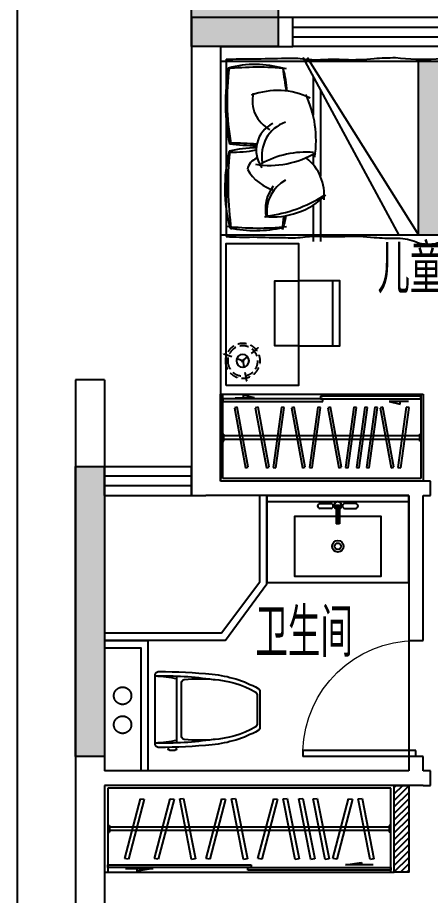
# Model space of a CAD drawing. Header units: millimetres. Extents: x -114775 to 99427, y -123028 to 12078.
# Drawn here: x 20574 to 23424, y 2844 to 8904 of the extents above; entities that cross this region are included whole.
import ezdxf

# ---------------------------------------------------------------- set-up
doc = ezdxf.new("R2010")
doc.units = ezdxf.units.MM
doc.header["$LTSCALE"] = 1000
for name, pattern in [('1', [0.375, 0.25, -0.125]), ('DASH', [0.35, 0.25, -0.1]), ('PS', [3200, 1500, -200, 1500])]:
    doc.linetypes.add(name, pattern=pattern)
doc.layers.get('0').update_dxf_attribs({"linetype": 'CONTINUOUS'})
doc.layers.get('Defpoints').update_dxf_attribs({"color": 6, "linetype": 'CONTINUOUS'})
for name, color, linetype in [('!PboFF-Lamps', 9, 'CONTINUOUS'), ('0p-洞填充', 1, 'CONTINUOUS'), ('A-Lvtry', 5, 'CONTINUOUS'), ('DIM', 3, 'CONTINUOUS'), ('P-Furniture(活动家具)', 134, 'CONTINUOUS'), ('P-Plumbing-fix(洁具)', 134, 'CONTINUOUS'), ('PS', 6, 'PS'), ('PUB_HATCH', 8, 'CONTINUOUS'), ('PUB_TEXT', 7, 'CONTINUOUS'), ('WALL', 2, 'CONTINUOUS'), ('WINDOW', 4, 'CONTINUOUS'), ('剪力墙', 6, 'CONTINUOUS'), ('家具', 8, 'CONTINUOUS')]:
    doc.layers.add(name, color=color, linetype=linetype)
doc.layers.add('A-FUR', color=8, linetype='CONTINUOUS', plot=False)
doc.styles.get("Standard").update_dxf_attribs({"font": 'tssdeng.shx', "bigfont": 'tssdchn.shx'})
doc.styles.add('ZZ', font='tssdeng.shx', dxfattribs={"width": 0.7, "bigfont": 'tssdchn.shx'})
doc.dimstyles.new('TSSD_100_100', dxfattribs={"dimtxt": 300, "dimasz": 100, "dimexe": 100, "dimexo": 250, "dimgap": 100, "dimtad": 1, "dimdec": 0, "dimzin": 0, "dimdsep": 46, "dimtxsty": 'ZZ', "dimblk": 'ARCHTICK', "dimcen": 0, "dimdle": 100, "dimclrd": 256, "dimclrt": 7, "dimadec": 0, "dimazin": 0, "dimtfac": 1, "dimtdec": 0, "dimtix": 1, "dimtmove": 2, "dimatfit": 3, "dimfxl": 0, "dimtolj": 1, "dimtzin": 0, "dimarcsym": 0})

# ---------------------------------------------------------------- blocks, each defined once
blk = doc.blocks.new('u5g')
at = {"color": 8, "linetype": 'DASH', "ltscale": 20}
for p, q in [((28966, -300), (28976, -300)), ((28976, -300), (28976, -350)), ((30641, -312.5), (28976, -312.5)), ((30651, -300), (30641, -300)), ((30641, -300), (30641, -350)), ((28966, -350), (28976, -350)), ((30641, -337.5), (28976, -337.5)), ((30651, -350), (30641, -350))]:
    blk.add_line(p, q, dxfattribs=at)
at = {"color": 8, "ltscale": 20}
for p, q in [((29071, -623), (29236.1, -623)), ((29236.1, -623), (29141.1, -641.9)), ((29141.1, -641.9), (29141.1, -623)), ((30380.9, -595), (30476, -576.1)), ((30546.1, -595), (30380.9, -595)), ((30476, -576.1), (30476, -595))]:
    blk.add_line(p, q, dxfattribs=at)
at = {"linetype": 'DASH', "ltscale": 20}
for points in [[(30671, 0), (28946, 0), (28946, -650), (30671, -650)], [(28966, -595), (29818.5, -595), (29818.5, -615), (28966, -615)], [(29798.5, -615), (30651, -615), (30651, -635), (29798.5, -635)]]:
    blk.add_lwpolyline(points, close=True, dxfattribs=at)
blk.add_lwpolyline([(30651, -650), (30651, -20), (28966, -20), (28966, -650)], dxfattribs=at)
at = {"color": 8, "linetype": 'DASH', "ltscale": 20}
for points in [[(29066.6, -547.7), (29160.1, -99.8), (29183.1, -104.6), (29089.6, -552.5)], [(29243.3, -547.7), (29336.9, -99.8), (29359.9, -104.6), (29266.3, -552.5)], [(29464.6, -554.1), (29393.8, -102.1), (29417, -98.4), (29487.8, -550.4)], [(29550.7, -547.7), (29644.2, -99.8), (29667.2, -104.6), (29573.7, -552.5)], [(29773.7, -554.1), (29702.9, -102.1), (29726.1, -98.4), (29796.9, -550.4)], [(29859.8, -547.7), (29953.3, -99.8), (29976.3, -104.6), (29882.8, -552.5)], [(30081.1, -554.1), (30010.3, -102.1), (30033.5, -98.4), (30104.3, -550.4)], [(30174.3, -554.1), (30103.5, -102.1), (30126.7, -98.4), (30197.5, -550.4)], [(30259.9, -554.1), (30189.1, -102.1), (30212.3, -98.4), (30283.1, -550.4)], [(30306, -547.7), (30399.5, -99.8), (30422.5, -104.6), (30329, -552.5)], [(30527.3, -554.1), (30456.5, -102.1), (30479.7, -98.4), (30550.5, -550.4)]]:
    blk.add_lwpolyline(points, close=True, dxfattribs=at)
blk = doc.blocks.new('$DorLib2D$00000001')
for p, q in [((0.45, 0.975), (0.5, 0.975)), ((0.45, 0), (0.45, 0.975)), ((0.5, 0), (0.5, 0.975)), ((0.5, 0), (0.45, 0))]:
    blk.add_line(p, q)
at = {"lineweight": 13}
blk.add_arc((0.475, 0), 0.975, 91.46928, 180, dxfattribs=at)
blk = doc.blocks.new('$TCHSYS$WIN2D')
for p, q in [((-0.5, 0.5), (0.5, 0.5)), ((-0.5, 0.5), (-0.5, -0.5)), ((0.5, 0.5), (0.5, -0.5)), ((0.5, 0.1667), (-0.5, 0.1667)), ((0.5, -0.1667), (-0.5, -0.1667)), ((-0.5, -0.5), (0.5, -0.5))]:
    blk.add_line(p, q)
blk = doc.blocks.new('!pboFF-Reading lamp-H_W_L-T-01')
at = {"linetype": '1', "ltscale": 0.2}
blk.add_wipeout([(-78.8, -61.6), (-75.8, -65.2), (-74.1, -67.1), (-71.9, -69.5), (-70.1, -71.3), (-67.4, -73.9), (-65.5, -75.5), (-63.7, -77.1), (-54.2, -84), (-54.2, -84), (-40.3, -91.5), (-33.3, -94.3), (-25.5, -96.7), (-18, -98.4), (-9.2, -99.6), (0, -100), (7.1, -99.7), (17.7, -98.4), (26.7, -96.4), (34.7, -93.8), (42.5, -90.5), (50.8, -86.1), (58.1, -81.4), (69.1, -72.3), (74.8, -66.4), (79.3, -61), (85.6, -51.7), (92.7, -37.5), (95.8, -28.6), (97.4, -22.7), (99.6, -9.4), (100, 0), (99.5, 9.8), (97.8, 20.9), (95.5, 29.8), (92.5, 38.1), (89.1, 45.4), (79.4, 60.8), (68.7, 72.6), (61.2, 79.1), (50.8, 86.1), (36.9, 92.9), (28.1, 96), (16.5, 98.6), (9.6, 99.5), (-13.9, 99), (-21.4, 97.7), (-21.4, 97.7), (-32.7, 94.5), (-40.5, 91.4), (-49, 87.2), (-54.1, 84.1), (-62.7, 77.9), (-77, 63.8), (-82.8, 56), (-87, 49.3), (-90.6, 42.3), (-94.5, 32.8), (-97.9, 20.6), (-99.7, 7.4), (-100, 0), (-99.3, -12), (-98.4, -18), (-96.4, -26.5), (-93.7, -35), (-89.1, -45.4)], dxfattribs=at).dxf.layer = '家具'
at = {"layer": '!PboFF-Lamps'}
blk.add_circle((0, 0), 36.7, dxfattribs=at)
at = {"layer": '家具', "linetype": '1', "ltscale": 0.2}
for p, q in [((4.4, -7.7), (-62, 107.4)), ((4.4, 7.7), (-61.5, -106.5)), ((-8.9, 0), (123.2, 0))]:
    blk.add_line(p, q, dxfattribs=at)
at = {"layer": '家具', "const_width": 4.44}
for points in [[(-47.8, 82.8), (-61.4, 106.3)], [(94.8, 0), (121.9, 0)], [(-47.3, -81.9), (-60.8, -105.4)]]:
    blk.add_lwpolyline(points, dxfattribs=at)
at = {"layer": '家具', "linetype": '1', "ltscale": 0.2}
for radius in [100, 86.7]:
    blk.add_circle((0, 0), radius, dxfattribs=at)
blk = doc.blocks.new('_ArchTick')
at = {"color": 0, "linetype": 'ByBlock', "const_width": 0.4}
blk.add_lwpolyline([(-0.5, -0.5), (0.5, 0.5)], dxfattribs=at)
blk = doc.blocks.new('*D55')
at = {"layer": 'Defpoints', "color": 0}
for p in [(21773.9, 9674.8), (21773.9, 8804.2), (24373.9, 8804.2)]:
    blk.add_point(p, dxfattribs=at)
at = {"layer": 'DIM', "color": 0, "lineweight": -2}
for p, q in [((21773.9, 9054.2), (21773.9, 9774.8)), ((24373.9, 9054.2), (24373.9, 9774.8))]:
    blk.add_line(p, q, dxfattribs=at)
at = {"layer": 'DIM', "lineweight": -2}
blk.add_line((24473.9, 9674.8), (21673.9, 9674.8), dxfattribs=at)
at = {"layer": 'DIM', "lineweight": -2, "xscale": 100, "yscale": 100, "zscale": 100, "rotation": 180}
blk.add_blockref('_ArchTick', (21773.9, 9674.8), dxfattribs=at)
at = {"layer": 'DIM', "lineweight": -2, "xscale": 100, "yscale": 100, "zscale": 100}
blk.add_blockref('_ArchTick', (24373.9, 9674.8), dxfattribs=at)
at = {"layer": 'DIM', "color": 7, "insert": (23073.9, 9924.8), "char_height": 300, "attachment_point": 5, "style": 'ZZ'}
blk.add_mtext('\\A1;2600', dxfattribs=at)
blk = doc.blocks.new('A$C7FA7227F')
at = {"layer": 'P-Plumbing-fix(洁具)'}
for p, q in [((499.4, 723), (25, 723)), ((138.3, 0), (386, 0))]:
    blk.add_line(p, q, dxfattribs=at)
at = {"layer": 'P-Plumbing-fix(洁具)', "color": 251}
for p, q in [((524.5, 634.1), (533.1, 634.1)), ((543.1, 624.1), (543.1, 585.4)), ((493, 573), (31.4, 573)), ((533.1, 575.4), (523.1, 575.4)), ((449.1, 540.3), (75.2, 540.3)), ((161.5, 20), (362.9, 20))]:
    blk.add_line(p, q, dxfattribs=at)
at = {"layer": 'P-Plumbing-fix(洁具)'}
for centre, radius, start, end in [((25, 698), 25, 90, 183.05613), ((3518.4, 690.1), 3518.4, 179.89353, 185.87274), ((499.4, 698), 25, 356.94387, 90), ((-2994.1, 690.1), 3518.4, 354.12726, 0.10647), ((849, 412.9), 834.6, 185.69246, 208.65747), ((-324.6, 412.9), 834.6, 331.34253, 354.30754), ((138.3, 25), 25, 209.6173, 270), ((386, 25), 25, 270, 330.3827)]:
    blk.add_arc(centre, radius, start, end, dxfattribs=at)
at = {"layer": 'P-Plumbing-fix(洁具)', "color": 251}
for centre, radius, start, end in [((2298.1, 659.6), 2268.4, 178.39774, 188.51111), ((849.6, 747.3), 819.4, 181.69606, 192.27861), ((-1773.7, 659.6), 2268.4, 351.48889, 1.60226), ((-325.2, 747.3), 819.4, 347.72139, 358.30394), ((533.1, 624.1), 10, 0, 90), ((533.1, 585.4), 10, 270, 0), ((1107, 418.3), 1056.9, 174.35067, 185.89522), ((75.2, 520.3), 20, 90, 174.35067), ((449.1, 520.3), 20, 5.64933, 90), ((-582.7, 418.3), 1056.9, 354.10478, 5.64933), ((735.4, 364.4), 681.8, 183.62405, 209.09943), ((-211, 364.4), 681.8, 330.90057, 356.37595), ((161.5, 45), 25, 209.09943, 270), ((362.9, 45), 25, 270, 330.90057)]:
    blk.add_arc(centre, radius, start, end, dxfattribs=at)
blk = doc.blocks.new('A$C775F19E5')
at = {"layer": 'P-Plumbing-fix(洁具)', "color": 134}
for p, q in [((-1089.3, 600), (-1089.3, 0)), ((-1089.3, 600), (-110.7, 600)), ((-110.7, 0), (-110.7, 600)), ((-1089.3, 0), (-110.7, 0))]:
    blk.add_line(p, q, dxfattribs=at)
at = {"layer": 'P-Plumbing-fix(洁具)', "color": 251}
for p, q in [((-1089.3, 560), (-110.7, 560)), ((-723.3, 544.6, 16), (-648.2, 544.6, 16)), ((-648.2, 512.1, 16), (-723.3, 512.1, 16)), ((-612.5, 533.8, 16), (-612.5, 425.1, 16)), ((-612.5, 533.8, 16), (-587.5, 533.8, 16)), ((-610, 533.8, 16), (-610, 509, 16)), ((-610, 509, 16), (-610, 425.1, 16)), ((-600, 533.8, 16), (-600, 425.1, 16)), ((-600, 524.1, 16), (-600, 425.1, 16)), ((-590, 533.8, 16), (-590, 404.1, 16)), ((-587.5, 533.8, 16), (-587.5, 425.1, 16)), ((-476.7, 544.6, 16), (-551.8, 544.6, 16)), ((-551.8, 512.1, 16), (-476.7, 512.1, 16)), ((-587.5, 425.1, 16), (-612.5, 425.1, 16)), ((-611.5, 425.1, 16), (-611.5, 424.1, 16)), ((-588.5, 425.1, 16), (-588.5, 424.1, 16)), ((-612.5, 424.1, 16), (-612.5, 404.1, 16)), ((-587.5, 424.1, 16), (-612.5, 424.1, 16)), ((-587.5, 404.1, 16), (-612.5, 404.1, 16)), ((-610, 424.1, 16), (-610, 404.1, 16)), ((-600, 424.1, 16), (-600, 404.1, 16)), ((-600, 424.1, 16), (-600, 404.1, 16)), ((-590, 424.1, 16), (-590, 404.1, 16)), ((-587.5, 424.1, 16), (-587.5, 404.1, 16))]:
    blk.add_line(p, q, dxfattribs=at)
at = {"layer": 'P-Plumbing-fix(洁具)', "color": 134}
blk.add_lwpolyline([(-612.5, 455), (-900, 455), (-900, 45), (-300, 45), (-300, 455), (-587.5, 455)], dxfattribs=at)
at = {"layer": 'P-Plumbing-fix(洁具)', "color": 251}
for radius in [40, 40, 22.5]:
    blk.add_circle((-600, 250), radius, dxfattribs=at)
for centre, radius, start, end in [((-600, 533, 12.8), 26, 292.61987, 247.38014), ((-600, 533, 12.8), 24.5, 295.31939, 245.92542), ((-600, 533, 12.8), 23.7, 295.31939, 245.92542), ((-723.3, 528.3, 16), 16.2, 90, 270), ((-648.2, 528.3, 16), 16.2, 270, 90), ((-551.8, 528.3, 16), 16.2, 90, 270), ((-476.7, 528.3, 16), 16.2, 270, 90)]:
    blk.add_arc(centre, radius, start, end, dxfattribs=at)
blk = doc.blocks.new('A$C14777907')
at = {"layer": 'P-Furniture(活动家具)'}
h = blk.add_hatch(dxfattribs=at)
h.set_pattern_fill('AR-SAND', color=250, scale=0.5, style=0)
h.paths.add_polyline_path([(-546.9, 316.1), (-546.9, -5.9), (653.1, -5.9), (653.1, 316.1)])
blk.add_line((665.3, 1643), (-559.2, 1643), dxfattribs=at)
at = {"layer": 'P-Furniture(活动家具)', "color": 251}
for p, q in [((-546.9, 1677.6), (-546.9, -510.8)), ((653.1, 1677.6), (653.1, -510.8)), ((677.6, 1114.1), (-550, 450.1)), ((-341.9, 1043), (-592.9, 1043)), ((677.6, 1084.6), (-546.9, 316.1)), ((10.9, 1043), (-61.4, 1043)), ((548.8, 1043), (279.5, 1043)), ((-306.2, 993), (-592.9, 993)), ((456.2, 993), (-141.8, 993)), ((-546.9, 316.1), (653.1, 316.1)), ((-560.1, -5.9), (653.1, -5.9)), ((54.1, -457), (-592.9, -457)), ((686.8, -457), (54.1, -457))]:
    blk.add_line(p, q, dxfattribs=at)
at = {"layer": 'P-Furniture(活动家具)'}
for points in [[(-559.2, 1643, 0.015145), (-561.6, 1457.8, 0.00267), (-566.3, 1232.8, 0.058958), (-559.7, 1098, -0.038458), (-557.2, 976.2, 0.025508), (-557.2, 824.4, -0.039412), (-564.9, 621.7, 0.016498), (-570.4, 474, -0.095063), (-589.9, 343.7, 0.129887), (-610.3, 249.3, 0.123513), (-589.3, 151, -0.132991), (-566.3, 45.8, -0.041346), (-561.8, -142.7, 0.014819), (-568.4, -369.3, -0.211134), (-585, -409.6, 0.329446), (-601.7, -532.5, 0.37589), (-528.7, -565.2, 0.122432), (-475.2, -524.5, -0.342539), (-413.7, -504.4, 0.141351), (-284.9, -502, -0.036442), (-152.1, -487.1, -0.036947), (-16.4, -489.1, 0.022047), (54.1, -488.1, -0.02246)], [(665.3, 1643, -0.015145), (667.7, 1457.8, -0.00267), (672.4, 1232.8, -0.058958), (665.9, 1098, 0.038458), (663.3, 976.2, -0.025508), (663.3, 824.4, 0.039412), (671, 621.7, -0.016498), (676.5, 474, 0.037552), (667.2, 193.7, -0.045167), (672.4, 8, 0.051681), (667.9, -142.7, -0.014819), (674.5, -369.3, 0.211134), (691.1, -409.6, -0.329446), (707.8, -532.5, -0.367495), (632.8, -565.2, -0.123892), (580.3, -524.5, 0.358288), (521.8, -504.4, -0.141351), (393, -502, 0.036442), (260.2, -487.1, 0.036947), (124.6, -489.1, -0.022047), (54.1, -488.1, 0.02316)]]:
    blk.add_lwpolyline(points, format="xyb", dxfattribs=at)
at = {"layer": 'P-Furniture(活动家具)', "color": 251}
for centre, radius, start, end in [((1430.1, 1422.9), 1929.9, 173.60879, 185.83391), ((-223.4, 547.9), 1104.5, 76.75454, 104.44305), ((360.2, 233.3), 1414.7, 80.05286, 101.34071), ((385.7, -92.7), 1729.7, 82.696, 99.95821), ((-1319.7, 1422.9), 1929.9, 354.16609, 6.39121), ((365.4, 1440.3), 882.2, 168.41669, 192.50944), ((-202.1, -493.4), 2123.6, 83.88283, 98.3309), ((800, 1593.1), 776.2, 178.15349, 191.67645), ((-710.9, 1434.7), 764.1, 0.05119, 14.26694), ((1633.7, 1420.2), 1564.6, 172.65046, 179.51242), ((-2949, 1639.8), 3035.7, 356.06735, 359.45452), ((-39, 1443.9), 669, 343.0859, 15.86119), ((65.9, 1222.4), 317.9, 120.2878, 164.59824), ((-116.8, 1393.5), 105.8, 21.67931, 77.8243), ((379.3, 1237.4), 224.7, 76.50973, 152.29583), ((-55, 1289.3), 504.7, 333.49737, 20.69743), ((37.4, 1231.1), 204.9, 26.15787, 125.83294), ((547.7, 1343), 615, 170.80231, 211.34581), ((-624.7, 1087), 649.1, 355.85031, 28.95445), ((-0.7, 1153), 244.5, 19.16577, 101.95874), ((-367.8, 1118.9), 253.6, 51.91879, 103.67035), ((106.6, 1325.2), 529.9, 174.18704, 224.47313), ((496.5, 1468.1), 918.9, 186.69659, 212.61963), ((-386.8, 1118.3), 245, 27.99994, 96.84592), ((-356.5, 1625.4), 401.2, 247.48899, 261.69991), ((-514.8, 711.2), 543.6, 79.67694, 89.50551), ((420.2, 1855.3), 632.4, 272.28267, 286.61757), ((1321, -4098.5), 5398.7, 97.65435, 99.32678), ((107.1, 1764.1), 741.4, 260.93942, 295.21906), ((-273.3, 1294.1), 328.6, 264.31868, 321.27219)]:
    blk.add_arc(centre, radius, start, end, dxfattribs=at)

msp = doc.modelspace()

# ---------------------------------------------------------------- hatches: boundary and pattern name
at = {"layer": '0p-洞填充'}
h = msp.add_hatch(dxfattribs=at)
h.set_pattern_fill('ANSI31', color=256, scale=10)
h.set_pattern_definition([(45, (-2386962.082, -1062695.172), (-22.4506403, 22.4506403), [])])
h.paths.add_polyline_path([(23173.9, 3004.2), (23273.7, 3004.2), (23273.7, 3604.2), (23173.9, 3604.2)])
at = {"layer": 'PUB_HATCH'}
for points in [[(21773.9, 9104.2), (22373.9, 9104.2), (22373.9, 8704.2), (21773.9, 8704.2)], [(20973.9, 5804.2), (21173.9, 5804.2), (21173.9, 3804.2), (20973.9, 3804.2), (20973.9, 5604.2)]]:
    msp.add_hatch(color=256, dxfattribs=at).paths.add_polyline_path(points)

# ---------------------------------------------------------------- linework, layer by layer
at = {"layer": '0p-洞填充'}
msp.add_lwpolyline([(23173.9, 3604.2), (23273.7, 3604.2), (23273.7, 3004.2), (23173.9, 3004.2)], close=True, dxfattribs=at)
at = {"layer": 'A-Lvtry', "ltscale": 3}
for points in [[(21173.9, 4606.4), (22009.4, 4606.4), (22295.3, 4996.2), (22295.3, 5604.2)], [(21173.9, 4656.4), (21980.7, 4656.4), (22245.3, 5009.7), (22245.3, 5604.2)]]:
    msp.add_lwpolyline(points, dxfattribs=at)
at = {"layer": 'P-Furniture(活动家具)'}
for points in [[(22513.4, 6637.9), (22348.7, 6637.9), (22348.7, 7087.9), (22513.4, 7087.9)], [(22513.4, 6637.9), (22798.7, 6637.9), (22798.7, 7087.9), (22513.4, 7087.9)]]:
    msp.add_lwpolyline(points, dxfattribs=at)
msp.add_lwpolyline([(22748.7, 6637.9), (22798.7, 6637.9), (22798.7, 7087.9), (22748.7, 7087.9)], close=True, dxfattribs=at)
at = {"layer": 'PS', "ltscale": 0.5}
for centre in [(21298.9, 4222.6), (21298.9, 4022.6)]:
    msp.add_circle(centre, 60, dxfattribs=at)
at = {"layer": 'WALL'}
for p, q in [((21773.9, 8904.2), (21773.9, 5804.2)), ((22473.9, 8904.2), (21773.9, 8904.2)), ((22473.9, 8704.2), (22473.9, 8904.2)), ((21973.9, 8704.2), (21973.9, 5704.2)), ((21973.9, 8704.2), (22473.9, 8704.2)), ((20973.9, 6404.2), (20973.9, 5704.2)), ((21173.9, 6404.2), (20973.9, 6404.2)), ((21173.9, 6404.2), (21173.9, 5804.2)), ((21173.9, 5804.2), (21173.9, 5604.2)), ((21773.9, 5804.2), (21773.9, 5604.2)), ((20973.9, 5704.2), (20973.9, 3704.2)), ((23373.9, 5704.2), (21973.9, 5704.2)), ((23423.9, 5704.2), (23373.9, 5704.2)), ((23423.9, 5604.2), (23423.9, 5704.2)), ((21173.9, 5604.2), (21173.9, 3704.2)), ((21773.9, 5604.2), (21873.9, 5604.2)), ((23273.9, 5604.2), (21873.9, 5604.2)), ((23273.9, 5604.2), (23273.9, 4604.2)), ((23373.9, 4604.2), (23373.9, 5604.2)), ((23373.9, 5604.2), (23423.9, 5604.2)), ((23273.9, 4604.2), (23373.9, 4604.2)), ((23373.9, 3804.2), (23273.9, 3804.2)), ((23273.9, 3804.2), (23273.9, 3704.2)), ((23373.9, 3704.2), (23373.9, 3804.2)), ((20973.9, 3704.2), (20973.9, -95.8)), ((23273.9, 3704.2), (21173.9, 3704.2)), ((23423.9, 3704.2), (23373.9, 3704.2)), ((23423.9, 3604.2), (23423.9, 3704.2)), ((21173.9, 3604.2), (21173.9, 104.2)), ((23373.9, 3604.2), (21173.9, 3604.2)), ((23373.9, 3604.2), (23423.9, 3604.2))]:
    msp.add_line(p, q, dxfattribs=at)
for points in [[(21173.9, 4604.2), (21473.9, 4604.2), (21473.9, 3704.2)], [(21173.9, 4554.2), (21423.9, 4554.2), (21423.9, 3704.2)]]:
    msp.add_lwpolyline(points, dxfattribs=at)
at = {"layer": 'WINDOW'}
msp.add_line((23273.9, 4604.2), (23273.9, 3804.2), dxfattribs=at)
at = {"layer": '剪力墙', "elevation": 0}
for points in [[(21773.9, 9104.2), (22373.9, 9104.2), (22373.9, 8704.2), (21773.9, 8704.2)], [(20973.9, 5804.2), (21173.9, 5804.2), (21173.9, 3804.2), (20973.9, 3804.2), (20973.9, 5604.2)]]:
    msp.add_lwpolyline(points, close=True, dxfattribs=at)
for points in [[(21973.9, 8704.2), (21973.9, 8704.2)], [(20973.9, 5604.2), (20973.9, 5604.2)]]:
    msp.add_lwpolyline(points, dxfattribs=at)

# ---------------------------------------------------------------- block references
at = {"layer": 'A-FUR', "extrusion": (0, 0, -1), "xscale": 0.8116000001318753, "yscale": 0.9231000000145286, "zscale": -1, "rotation": 180}
msp.add_blockref('u5g', (1518.7, 5704.2), dxfattribs=at)
at = {"layer": 'A-FUR', "xscale": 1.159400000236928, "yscale": 0.9231000000145286}
msp.add_blockref('u5g', (-12386.1, 3604.2), dxfattribs=at)
at = {"layer": 'P-Furniture(活动家具)', "rotation": 90}
msp.add_blockref('A$C14777907', (23656.9, 7951.1), dxfattribs=at)
at = {"layer": 'P-Plumbing-fix(洁具)'}
msp.add_blockref('A$C775F19E5', (23384.6, 5004.2), dxfattribs=at)
at = {"layer": 'P-Plumbing-fix(洁具)', "xscale": -1, "rotation": 90.0000578004342}
msp.add_blockref('A$C7FA7227F', (22246.9, 4389.9), dxfattribs=at)
at = {"layer": 'WINDOW'}
for name, p, xscale, yscale, zscale, rotation in [('$TCHSYS$WIN2D', (23223.9, 8804.2), 1500, 200, 1500, 180), ('$TCHSYS$WIN2D', (21473.9, 5704.2), -600, 200, -600, 180), ('$DorLib2D$00000001', (23323.9, 4204.2), 800, -800, 800, 270)]:
    msp.add_blockref(name, p, dxfattribs=dict(at, xscale=xscale, yscale=yscale, zscale=zscale, rotation=rotation))

# ---------------------------------------------------------------- texts
at = {"layer": 'PUB_TEXT', "width": 0.7}
for s, p in [('儿童房', (23058, 7000.2)), ('卫生间', (22215.3, 4490))]:
    msp.add_text(s, height=337.59, dxfattribs=at).set_placement(p)

# ---------------------------------------------------------------- dimensions: what is measured, and where the dimension line sits
at = {"layer": 'DIM'}
dim = msp.add_linear_dim(base=(21773.9, 9674.8), p1=(24373.9, 8804.2), p2=(21773.9, 8804.2), dimstyle='TSSD_100_100', dxfattribs=at)
dim.commit()
dim.dimension.update_dxf_attribs({"geometry": '*D55', "text_midpoint": (23073.9, 9924.8)})

# ---------------------------------------------------------------- next in the draw order: block references
at = {"layer": '家具', "linetype": '1', "ltscale": 0.2, "xscale": -1.200000000028298, "yscale": 1.199999999953434, "zscale": 1.2, "rotation": 100.2986147809796}
msp.add_blockref('!pboFF-Reading lamp-H_W_L-T-01', (22128.4, 6534.5), dxfattribs=at)

# ---------------------------------------------------------------- next in the draw order: linework, layer by layer
at = {"layer": 'Defpoints'}
msp.add_lwpolyline([(20573.9, -2781.5), (20573.9, 10074.8), (40263.7, 10074.8), (40263.7, -2781.5)], close=True, dxfattribs=at)
at = {"layer": 'P-Furniture(活动家具)'}
msp.add_lwpolyline([(22013.4, 6363.8), (22013.4, 7343.9), (22513.4, 7343.9), (22513.4, 6363.8)], close=True, dxfattribs=at)

doc.saveas('drawing.dxf')
